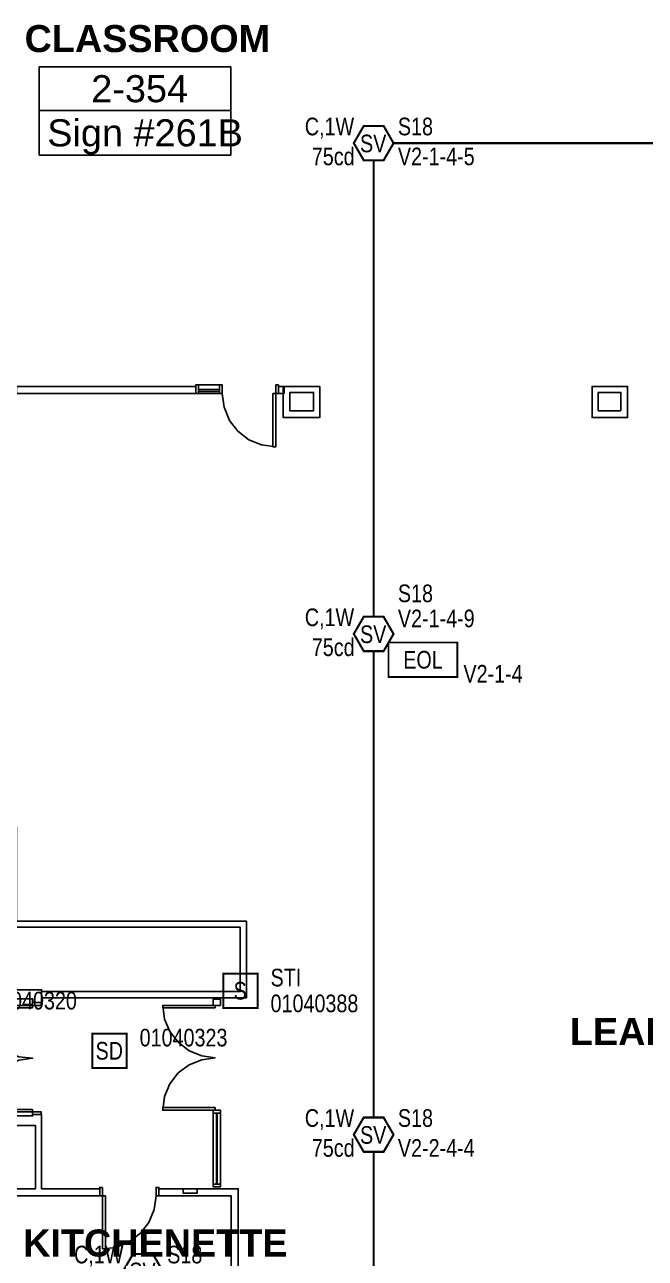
# Model space of a CAD drawing. Header units: inches. Extents: x 9349 to 17082, y 17684 to 25415.
# Drawn here: x 12537 to 12959, y 19510 to 20349 of the extents above; entities that cross this region are included whole.
import ezdxf
from ezdxf.enums import TextEntityAlignment as Align

# ---------------------------------------------------------------- set-up
doc = ezdxf.new("R2010")
doc.units = ezdxf.units.IN
doc.header["$LTSCALE"] = 0.25
doc.header["$MEASUREMENT"] = 0
for name, color, linetype in [('BACKGROUND', 8, 'Continuous'), ('CONDUIT', 6, 'Continuous'), ('EOL', 1, 'Continuous'), ('PULL STATION', 1, 'Continuous'), ('SMOKE DETECTOR', 1, 'Continuous'), ('SPEAKER STROBE', 1, 'Continuous')]:
    doc.layers.add(name, color=color, linetype=linetype)
doc.styles.add('Arial', font='arial.ttf', dxfattribs={"width": 0.8})
doc.styles.add('PDF Arial', font='arial.ttf')
doc.styles.add('PDF Arial Bold', font='arialbd.ttf')

# ---------------------------------------------------------------- blocks, each defined once
blk = doc.blocks.new('SIGA-278')
at = {"layer": 'PULL STATION', "const_width": 1.3}
blk.add_lwpolyline([(-11.5, -11.68), (-11.5, 11.7), (11.89, 11.7), (11.89, -11.68)], close=True, dxfattribs=at)
at = {"layer": 'PULL STATION', "style": 'Arial', "width": 0.8}
blk.add_text('S', height=12, dxfattribs=at).set_placement((0, 0), align=Align.MIDDLE)
for tag, p in [('ADDRESS', (20.64, 8.96)), ('ZONE', (20.64, -8.58))]:
    blk.add_attdef(tag, text='', height=12, dxfattribs=at).set_placement(p, align=Align.MIDDLE_LEFT)
blk.add_attdef('SUBSCRIPT', text='', height=12, dxfattribs=at).set_placement((-16.56, -9.02), align=Align.MIDDLE_RIGHT)
blk = doc.blocks.new('GC-S7VM')
at = {"layer": 'SPEAKER STROBE', "const_width": 1.46}
blk.add_lwpolyline([(13.83, 0.21), (7.08, 11.9), (-6.42, 11.9), (-13.17, 0.21), (-6.42, -11.49), (7.08, -11.49)], close=True, dxfattribs=at)
at = {"layer": 'SPEAKER STROBE', "style": 'Arial', "width": 0.8}
blk.add_text('SV', height=12, dxfattribs=at).set_placement((0, 0), align=Align.MIDDLE)
for tag, p in [('C', (-12.95, 11.52)), ('CANDELA', (-12.62, -8.82)), ('1/2W', (-12.62, -29.16))]:
    blk.add_attdef(tag, text='', height=12, dxfattribs=at).set_placement(p, align=Align.MIDDLE_RIGHT)
for tag, p in [('Speaker_Circuit', (16.8, 11.52)), ('Visual_Circuit', (16.8, -8.82))]:
    blk.add_attdef(tag, text='', height=12, dxfattribs=at).set_placement(p, align=Align.MIDDLE_LEFT)
blk = doc.blocks.new('SIGA-PD')
at = {"layer": 'SMOKE DETECTOR', "const_width": 1.3}
blk.add_lwpolyline([(-11.5, -11.68), (-11.5, 11.7), (11.89, 11.7), (11.89, -11.68)], close=True, dxfattribs=at)
at = {"layer": 'SMOKE DETECTOR', "style": 'Arial', "width": 0.8}
blk.add_text('SD', height=12, dxfattribs=at).set_placement((0, 0), align=Align.MIDDLE)
for tag, p in [('ADDRESS', (20.64, 8.96)), ('ZONE', (20.64, -8.58))]:
    blk.add_attdef(tag, text='', height=12, dxfattribs=at).set_placement(p, align=Align.MIDDLE_LEFT)
blk.add_attdef('SUBSCRIPT', text='', height=12, dxfattribs=at).set_placement((-16.56, -9.02), align=Align.MIDDLE_RIGHT)
blk = doc.blocks.new('EOLR')
at = {"layer": 'EOL', "const_width": 1.25}
blk.add_lwpolyline([(-23.38, 11.69), (23.38, 11.69), (23.38, -11.69), (-23.38, -11.69)], close=True, dxfattribs=at)
at = {"layer": 'EOL', "style": 'Arial', "width": 0.8}
blk.add_text('EOL', height=12, dxfattribs=at).set_placement((0, 0), align=Align.MIDDLE)
for tag, p in [('CIRCUIT#', (28.56, 10.91)), ('EOL_VALUE', (28.88, -9.43))]:
    blk.add_attdef(tag, text='', height=12, dxfattribs=at).set_placement(p, align=Align.MIDDLE_LEFT)

msp = doc.modelspace()

# ---------------------------------------------------------------- linework, layer by layer
at = {"layer": 'BACKGROUND'}
for points in [[(12546.82, 20290.32), (12546.82, 20320.21), (12677, 20320.21), (12677, 20290.32)], [(12546.82, 20260.1), (12546.82, 20290.32), (12677, 20290.32), (12677, 20260.1)], [(12653.22, 20102.92), (12531.39, 20102.92), (12531.39, 20098.1), (12653.22, 20098.1)], [(12655.14, 20103.89), (12655.14, 20098.1), (12653.22, 20098.1), (12653.22, 20103.89)], [(12669.29, 20100.67), (12669.29, 20099.39), (12655.14, 20099.39), (12655.14, 20100.67)], [(12709.47, 20103.89), (12709.47, 20098.1), (12707.54, 20098.1), (12707.54, 20103.89)], [(12713.32, 20102.92), (12709.47, 20102.92), (12709.47, 20098.1), (12713.32, 20098.1)], [(12737.43, 20098.75), (12737.43, 20102.92), (12712.68, 20102.92), (12712.68, 20098.75), (12712.68, 20081.71), (12717.18, 20081.71), (12737.43, 20081.71), (12737.43, 20086.21)], [(12946.68, 20098.75), (12946.68, 20102.92), (12922.57, 20102.92), (12922.57, 20098.75), (12922.57, 20081.71), (12926.75, 20081.71), (12946.68, 20081.71), (12946.68, 20086.21)], [(12705.61, 20098.1), (12705.61, 20061.78), (12707.54, 20061.78), (12707.54, 20098.1)], [(12733.25, 20086.21), (12717.18, 20086.21), (12717.18, 20098.75), (12733.25, 20098.75)], [(12942.18, 20086.21), (12926.75, 20086.21), (12926.75, 20098.75), (12942.18, 20098.75)], [(12548.43, 19691.5), (12548.43, 19687.32), (12687.61, 19687.32), (12687.61, 19691.5), (12687.61, 19735.21), (12687.61, 19739.39), (12531.39, 19739.39), (12531.39, 19803.67), (12529.14, 19803.67), (12529.14, 19739.39), (12530.43, 19739.39), (12530.43, 19735.21), (12683.43, 19735.21), (12683.43, 19691.5)], [(12529.14, 19686.67), (12542.32, 19686.67), (12542.32, 19684.1), (12548.43, 19684.1), (12548.43, 19686.67), (12548.43, 19692.78), (12529.14, 19692.78)], [(12542.32, 19680.57), (12506.32, 19680.57), (12506.32, 19682.17), (12542.32, 19682.17)], [(12548.11, 19682.17), (12548.11, 19684.1), (12542.32, 19684.1), (12542.32, 19682.17)], [(12666.39, 19680.57), (12630.72, 19680.57), (12630.72, 19682.17), (12666.39, 19682.17)], [(12669.93, 19682.17), (12669.93, 19686.35), (12665.11, 19686.35), (12665.11, 19682.17)], [(12542.32, 19611.46), (12506.32, 19611.46), (12506.32, 19609.85), (12542.32, 19609.85)], [(12666.39, 19612.75), (12630.72, 19612.75), (12630.72, 19610.82), (12666.39, 19610.82)], [(12669.93, 19608.89), (12669.93, 19610.82), (12665.11, 19610.82), (12665.11, 19608.89)], [(12665.11, 19560.67), (12665.11, 19608.89), (12669.93, 19608.89), (12669.93, 19560.67)], [(12667.68, 19560.67), (12667.68, 19608.89), (12667.36, 19608.89), (12667.36, 19560.67)], [(12589.89, 19558.42), (12587.97, 19558.42), (12587.97, 19552.64), (12589.89, 19552.64)], [(12644.54, 19554.57), (12644.54, 19557.46), (12654.18, 19557.46), (12654.18, 19554.57)], [(12669.93, 19558.75), (12669.93, 19560.67), (12665.11, 19560.67), (12665.11, 19558.75)], [(12591.82, 19552.64), (12591.82, 19516.64), (12589.89, 19516.64), (12589.89, 19552.64)]]:
    msp.add_lwpolyline(points, close=True, dxfattribs=at)
for points in [[(12707.54, 20061.78), (12697.89, 20063.07), (12689.22, 20066.6), (12681.82, 20072.39), (12676.04, 20079.78), (12672.5, 20088.78), (12671.22, 20098.1), (12669.29, 20098.1), (12669.29, 20103.89), (12655.14, 20103.89)], [(12669.29, 20103.89), (12671.22, 20103.89), (12671.22, 20098.1)], [(12655.14, 20098.1), (12669.29, 20098.1)], [(12506.32, 19609.85), (12507.29, 19619.17), (12511.14, 19627.85), (12516.61, 19635.57), (12524.32, 19641.03), (12533, 19644.89), (12542.32, 19646.17), (12533, 19647.14), (12524.32, 19651), (12516.61, 19656.78), (12511.14, 19664.17), (12507.29, 19672.85), (12506.32, 19682.17)], [(12630.72, 19610.82), (12632, 19620.14), (12635.54, 19628.82), (12641.32, 19636.21), (12648.72, 19641.67), (12657.39, 19645.21), (12666.39, 19646.5), (12657.39, 19647.78), (12648.72, 19651.32), (12641.32, 19657.1), (12635.54, 19664.5), (12632, 19672.85), (12630.72, 19682.17)], [(12526.57, 19410.57), (12526.57, 19552.64), (12587.97, 19552.64), (12587.97, 19557.46), (12548.43, 19557.46), (12548.43, 19600.53), (12548.43, 19607.92), (12542.32, 19607.92), (12548.11, 19607.92), (12548.11, 19609.85), (12542.32, 19609.85), (12542.32, 19607.92), (12542.32, 19606.96), (12523.36, 19606.96), (12523.36, 19600.53), (12542.32, 19600.53), (12544.25, 19600.53), (12544.25, 19557.46), (12526.57, 19557.46), (12523.36, 19557.46), (12523.36, 19454.28)], [(12667.68, 19560.67), (12667.68, 19608.89)], [(12682.14, 19481.28), (12682.14, 19557.46), (12677.32, 19557.46), (12654.18, 19557.46), (12654.18, 19554.57), (12644.54, 19554.57), (12644.54, 19557.46), (12628.14, 19557.46), (12628.14, 19552.64), (12628.14, 19558.42), (12626.22, 19558.42), (12626.22, 19552.64)], [(12589.89, 19516.64), (12599.22, 19517.6), (12607.89, 19521.46), (12615.61, 19527.25), (12621.39, 19534.64), (12624.93, 19543.32), (12626.22, 19552.64), (12628.14, 19552.64), (12677.32, 19552.64), (12677.32, 19410.57)]]:
    msp.add_lwpolyline(points, dxfattribs=at)
at = {"layer": 'CONDUIT', "lineweight": 0, "const_width": 1.5}
for points in [[(12787.62, 20268.24), (13076.19, 20268.24)], [(12774.12, 19946.32), (12774.12, 20256.54)], [(12774.12, 19605.97), (12774.12, 19922.94)], [(12774.12, 19453.33), (12774.12, 19582.58)]]:
    msp.add_lwpolyline(points, dxfattribs=at)

# ---------------------------------------------------------------- block references
at = {"layer": 'EOL'}
ref = msp.add_blockref('EOLR', (12807.63, 19917.1), dxfattribs=at)
ref.add_attrib('EOL_VALUE', 'V2-1-4', dxfattribs={"height": 12, "style": 'Arial', "width": 0.8}).set_placement((12835.12, 19907.57), align=Align.MIDDLE_LEFT)
at = {"layer": 'PULL STATION'}
msp.add_blockref('SIGA-278', (12683.41, 19692.08), dxfattribs=at).add_auto_attribs({'ADDRESS': 'STI', 'ZONE': '01040388'})
at = {"layer": 'SMOKE DETECTOR'}
for p, values in [((12492.12, 19676.4), {'ADDRESS': '01040320'}), ((12594.43, 19651.29), {'ADDRESS': '01040323'})]:
    msp.add_blockref('SIGA-PD', p, dxfattribs=at).add_auto_attribs(values)
at = {"layer": 'SPEAKER STROBE'}
for p, values in [((12773.79, 20268.03), {'C': 'C,1W', 'Speaker_Circuit': 'S18', 'Visual_Circuit': 'V2-1-4-5', 'CANDELA': '75cd'}), ((12773.79, 19594.07), {'C': 'C,1W', 'Speaker_Circuit': 'S18', 'Visual_Circuit': 'V2-2-4-4', 'CANDELA': '75cd'}), ((12616.99, 19501.26), {'C': 'C,1W', 'Speaker_Circuit': 'S18', 'Visual_Circuit': 'V2-2-4-3', 'CANDELA': '15cd'})]:
    msp.add_blockref('GC-S7VM', p, dxfattribs=at).add_auto_attribs(values)
ref = msp.add_blockref('GC-S7VM', (12773.79, 19934.43), dxfattribs=at)
ref.add_attrib('C', 'C,1W', dxfattribs={"height": 12, "style": 'Arial', "width": 0.8}).set_placement((12760.84, 19945.94), align=Align.MIDDLE_RIGHT)
ref.add_attrib('Speaker_Circuit', 'S18', dxfattribs={"height": 12, "style": 'Arial', "width": 0.8}).set_placement((12790.59, 19962.22), align=Align.MIDDLE_LEFT)
ref.add_attrib('Visual_Circuit', 'V2-1-4-9', dxfattribs={"height": 12, "style": 'Arial', "width": 0.8}).set_placement((12790.59, 19945.16), align=Align.MIDDLE_LEFT)
ref.add_attrib('CANDELA', '75cd', dxfattribs={"height": 12, "style": 'Arial', "width": 0.8}).set_placement((12761.17, 19925.6), align=Align.MIDDLE_RIGHT)

# ---------------------------------------------------------------- texts
at = {"layer": 'BACKGROUND', "attachment_point": 7}
for s, insert, char_height, style in [('CLASSROOM', (12536.86, 20329.85), 18.379, 'PDF Arial Bold'), ('2-354', (12582.18, 20295.78), 18.408, 'PDF Arial'), ('Sign #261B', (12552.29, 20260.48), 18.408, 'PDF Arial'), ('LEARNING RESOURCE', (12907.46, 19654.85), 18.379, 'PDF Arial Bold'), ('KITCHENETTE', (12535.89, 19511.18), 18.379, 'PDF Arial Bold')]:
    msp.add_mtext(s, dxfattribs=dict(at, insert=insert, char_height=char_height, style=style))

doc.saveas('drawing.dxf')
